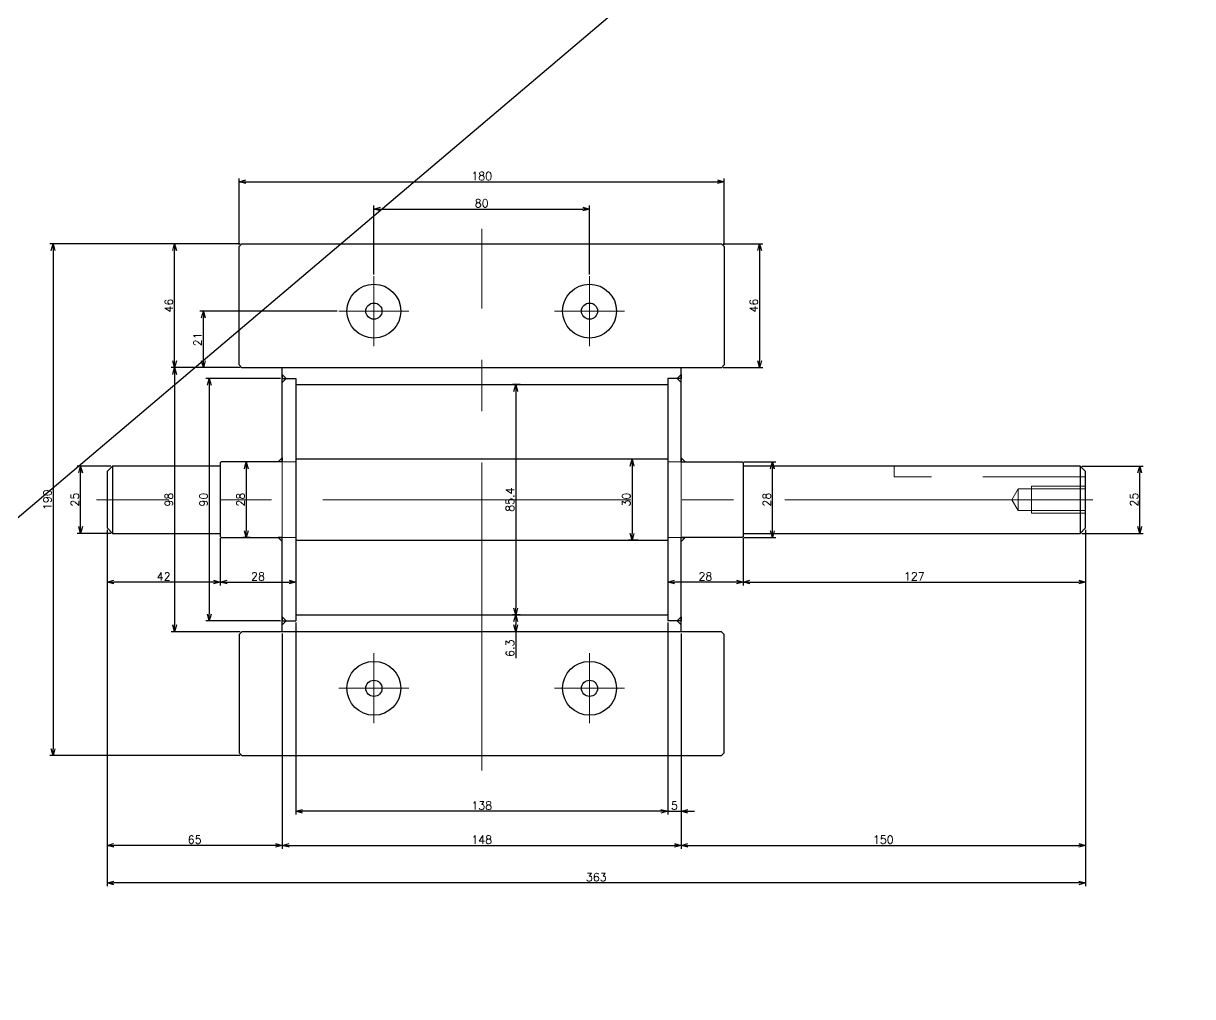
# Model space of a CAD drawing. Header units: millimetres. Extents: x -16130 to 36813, y -8099 to 27484.
# Drawn here: x 20358.9 to 20792.7, y 17127.2 to 17488.4 of the extents above; entities that cross this region are included whole.
import ezdxf

# ---------------------------------------------------------------- set-up
doc = ezdxf.new("R2010")
doc.units = ezdxf.units.MM
doc.header["$LTSCALE"] = 6
doc.header["$PDMODE"] = 99
doc.header["$PDSIZE"] = 1
doc.linetypes.add('CENTER2', pattern=[28.575, 19.05, -3.175, 3.175, -3.175])
doc.linetypes.add('HIDDEN', pattern=[9.525, 6.35, -3.175])
for name, color, linetype, lineweight in [('04_HIDDEN', 2, 'HIDDEN', 13), ('05_CENTER', 4, 'CENTER2', 13), ('08_DIM', 3, 'Continuous', 13)]:
    doc.layers.add(name, color=color, linetype=linetype, lineweight=lineweight)
doc.styles.add('KSS_TXT', font='txt.shx', dxfattribs={"bigfont": 'extfont2.shx'})
doc.dimstyles.new('KSS_DIM', dxfattribs={"dimtxt": 3, "dimasz": 2.5, "dimexe": 1.25, "dimexo": 0.625, "dimtad": 1, "dimdsep": 46, "dimtxsty": 'KSS_TXT', "dimblk": 'OPEN30', "dimcen": 0, "dimazin": 2, "dimtfac": 0.75, "dimtmove": 0, "dimatfit": 3, "dimldrblk": 'OPEN30', "dimfxl": 1, "dimtolj": 1, "dimarcsym": 0})

# ---------------------------------------------------------------- blocks, each defined once
blk = doc.blocks.new('A$C4F9F27B5_1_1_1')
for p, q in [((-144, 14), (-144, 49)), ((4, 14), (4, 49)), ((-144, -49), (-144, -14)), ((4, -49), (4, -14))]:
    blk.add_line(p, q)
at = {"color": 0}
for p, q in [((-144, 45), (-139, 45)), ((-139, 45), (-139, -45)), ((-1, 45), (-1, -45)), ((4, 45), (-1, 45)), ((-139, 42.7), (-1, 42.7)), ((-207, 12.5), (-207, -12.5)), ((152, 12.5), (27, 12.5)), ((154, 10.5), (152, 12.5)), ((152, 12.5), (152, -12.5)), ((154, -10.5), (154, 10.5)), ((27, -12.5), (152, -12.5)), ((152, -12.5), (154, -10.5)), ((-139, -42.7), (-1, -42.7)), ((-144, -45), (-139, -45)), ((4, -45), (-1, -45))]:
    blk.add_line(p, q, dxfattribs=at)
for points in [[(-159, 95), (19, 95), (20, 94), (20, 50), (19, 49), (-159, 49), (-160, 50), (-160, 94)], [(-159, -95), (19, -95), (20, -94), (20, -50), (19, -49), (-159, -49), (-160, -50), (-160, -94)]]:
    blk.add_lwpolyline(points, close=True, dxfattribs=at)
at = {"color": 3}
for points in [[(-144, 45), (-142.5, 45), (-144, 46.5), (-144, 46.5)], [(-144, 45), (-142.5, 45), (-144, 43.5), (-144, 43.5)], [(4, 45), (2.5, 45), (4, 46.5), (4, 46.5)], [(4, 45), (2.5, 45), (4, 43.5), (4, 43.5)], [(-144, 14), (-145.5, 14), (-144, 15.5), (-144, 15.5)], [(4, 14), (5.5, 14), (4, 15.5), (4, 15.5)], [(-144, -14), (-145.5, -14), (-144, -15.5), (-144, -15.5)], [(4, -14), (5.5, -14), (4, -15.5), (4, -15.5)], [(-144, -45), (-142.5, -45), (-144, -43.5), (-144, -43.5)], [(-144, -45), (-142.5, -45), (-144, -46.5), (-144, -46.5)], [(4, -45), (2.5, -45), (4, -43.5), (4, -43.5)], [(4, -45), (2.5, -45), (4, -46.5), (4, -46.5)]]:
    blk.add_lwpolyline(points, close=True, dxfattribs=at)
at = {"color": 0}
for points in [[(-144, 14), (-166.7, 14), (-167, 13.7), (-167, -13.7), (-166.7, -14), (-144, -14)], [(-1, 15), (-139, 15)], [(4, 14), (26.7, 14), (27, 13.7), (27, -13.7), (26.7, -14), (4, -14)], [(-167, 12.5), (-207, 12.5), (-209, 10.5), (-209, -10.5), (-207, -12.5), (-167, -12.5)], [(-139, -15), (-1, -15)]]:
    blk.add_lwpolyline(points, dxfattribs=at)
for centre, radius in [((-110, 70), 10), ((-30, 70), 10), ((-110, 70), 3), ((-30, 70), 3), ((-110, -70), 10), ((-30, -70), 10), ((-110, -70), 3), ((-30, -70), 3)]:
    blk.add_circle(centre, radius, dxfattribs=at)
at = {"layer": '04_HIDDEN'}
for p, q in [((-144, 14), (-144, -14)), ((-144, 14), (-139, 14)), ((4, 14), (-1, 14)), ((4, 14), (4, -14)), ((83, 8.5), (83, 12.5)), ((154, 8.5), (83, 8.5)), ((154, 5), (134, 5)), ((134, -5), (134, 5)), ((129, 4), (126.69, 0)), ((154, 4), (129, 4)), ((129, -4), (129, 4)), ((126.69, 0), (129, -4)), ((154, -4), (129, -4)), ((154, -5), (134, -5)), ((-144, -14), (-139, -14)), ((4, -14), (-1, -14))]:
    blk.add_line(p, q, dxfattribs=at)
at = {"layer": '05_CENTER'}
for p, q in [((-70, -100.5), (-70, 100.49)), ((-110, 57), (-110, 83)), ((-30, 57), (-30, 83)), ((-123, 70), (-97, 70)), ((-17, 70), (-43, 70)), ((156.79, 0), (-212.93, 0)), ((-110, -57), (-110, -83)), ((-30, -57), (-30, -83)), ((-123, -70), (-97, -70)), ((-17, -70), (-43, -70))]:
    blk.add_line(p, q, dxfattribs=at)
blk = doc.blocks.new('_Open30')
at = {"color": 0, "linetype": 'ByBlock', "lineweight": -2}
for p, q in [((-1, 0.27), (0, 0)), ((0, 0), (-1, -0.27)), ((0, 0), (-1, 0))]:
    blk.add_line(p, q, dxfattribs=at)
blk = doc.blocks.new('*D3639')
at = {"layer": '08_DIM', "color": 0, "lineweight": -2, "transparency": 16777216}
for p, q in [((20488.95, 17395.22), (20488.95, 17420.73)), ((20491.45, 17419.48), (20566.45, 17419.48)), ((20568.95, 17395.22), (20568.95, 17420.73))]:
    blk.add_line(p, q, dxfattribs=at)
at = {"layer": 'Defpoints', "color": 0, "transparency": 16777216}
for p in [(20568.95, 17419.48), (20488.95, 17394.6), (20568.95, 17394.6)]:
    blk.add_point(p, dxfattribs=at)
at = {"layer": '08_DIM', "color": 0, "lineweight": -2, "transparency": 16777216, "xscale": 2.5, "yscale": 2.5, "zscale": 2.5, "rotation": 180}
blk.add_blockref('_Open30', (20488.95, 17419.48), dxfattribs=at)
at = {"layer": '08_DIM', "color": 0, "lineweight": -2, "transparency": 16777216, "xscale": 2.5, "yscale": 2.5, "zscale": 2.5}
blk.add_blockref('_Open30', (20568.95, 17419.48), dxfattribs=at)
at = {"layer": '08_DIM', "color": 0, "transparency": 16777216, "insert": (20528.95, 17421.6), "char_height": 3, "attachment_point": 5, "style": 'KSS_TXT'}
blk.add_mtext('\\A1;80', dxfattribs=at)
blk = doc.blocks.new('*D3640')
at = {"layer": '08_DIM', "color": 0, "lineweight": -2, "transparency": 16777216}
for p, q in [((20438.95, 17406.22), (20438.95, 17430.86)), ((20441.45, 17429.61), (20616.45, 17429.61)), ((20618.95, 17406.22), (20618.95, 17430.86))]:
    blk.add_line(p, q, dxfattribs=at)
at = {"layer": 'Defpoints', "color": 0, "transparency": 16777216}
for p in [(20618.95, 17429.61), (20438.95, 17405.6), (20618.95, 17405.6)]:
    blk.add_point(p, dxfattribs=at)
at = {"layer": '08_DIM', "color": 0, "lineweight": -2, "transparency": 16777216, "xscale": 2.5, "yscale": 2.5, "zscale": 2.5, "rotation": 180}
blk.add_blockref('_Open30', (20438.95, 17429.61), dxfattribs=at)
at = {"layer": '08_DIM', "color": 0, "lineweight": -2, "transparency": 16777216, "xscale": 2.5, "yscale": 2.5, "zscale": 2.5}
blk.add_blockref('_Open30', (20618.95, 17429.61), dxfattribs=at)
at = {"layer": '08_DIM', "color": 0, "transparency": 16777216, "insert": (20528.95, 17431.73), "char_height": 3, "attachment_point": 5, "style": 'KSS_TXT'}
blk.add_mtext('\\A1;180', dxfattribs=at)
blk = doc.blocks.new('*D3641')
at = {"layer": '08_DIM', "color": 0, "lineweight": -2, "transparency": 16777216}
for p, q in [((20391.33, 17324.1), (20378.86, 17324.1)), ((20380.11, 17301.6), (20380.11, 17321.6)), ((20391.33, 17299.1), (20378.86, 17299.1))]:
    blk.add_line(p, q, dxfattribs=at)
at = {"layer": 'Defpoints', "color": 0, "transparency": 16777216}
for p in [(20380.11, 17324.1), (20391.95, 17324.1), (20391.95, 17299.1)]:
    blk.add_point(p, dxfattribs=at)
at = {"layer": '08_DIM', "color": 0, "lineweight": -2, "transparency": 16777216, "xscale": 2.5, "yscale": 2.5, "zscale": 2.5}
for p, rotation in [((20380.11, 17324.1), 90), ((20380.11, 17299.1), 270)]:
    blk.add_blockref('_Open30', p, dxfattribs=dict(at, rotation=rotation))
at = {"layer": '08_DIM', "color": 0, "transparency": 16777216, "insert": (20377.99, 17311.6), "char_height": 3, "attachment_point": 5, "rotation": 90, "style": 'KSS_TXT'}
blk.add_mtext('\\A1;25', dxfattribs=at)
blk = doc.blocks.new('*D3642')
at = {"layer": '08_DIM', "color": 0, "lineweight": -2, "transparency": 16777216}
for p, q in [((20439.33, 17360.6), (20413.77, 17360.6)), ((20415.02, 17358.1), (20415.02, 17265.1)), ((20439.33, 17262.6), (20413.77, 17262.6))]:
    blk.add_line(p, q, dxfattribs=at)
at = {"layer": 'Defpoints', "color": 0, "transparency": 16777216}
for p in [(20439.95, 17360.6), (20415.02, 17262.6), (20439.95, 17262.6)]:
    blk.add_point(p, dxfattribs=at)
at = {"layer": '08_DIM', "color": 0, "lineweight": -2, "transparency": 16777216, "xscale": 2.5, "yscale": 2.5, "zscale": 2.5}
for p, rotation in [((20415.02, 17360.6), 90), ((20415.02, 17262.6), 270)]:
    blk.add_blockref('_Open30', p, dxfattribs=dict(at, rotation=rotation))
at = {"layer": '08_DIM', "color": 0, "transparency": 16777216, "insert": (20412.89, 17311.6), "char_height": 3, "attachment_point": 5, "rotation": 90, "style": 'KSS_TXT'}
blk.add_mtext('\\A1;98', dxfattribs=at)
blk = doc.blocks.new('*D3643')
at = {"layer": '08_DIM', "color": 0, "lineweight": -2, "transparency": 16777216}
for p, q in [((20475.33, 17381.6), (20424.42, 17381.6)), ((20425.67, 17363.1), (20425.67, 17379.1)), ((20439.33, 17360.6), (20424.42, 17360.6))]:
    blk.add_line(p, q, dxfattribs=at)
at = {"layer": 'Defpoints', "color": 0, "transparency": 16777216}
for p in [(20425.67, 17381.6), (20475.95, 17381.6), (20439.95, 17360.6)]:
    blk.add_point(p, dxfattribs=at)
at = {"layer": '08_DIM', "color": 0, "lineweight": -2, "transparency": 16777216, "xscale": 2.5, "yscale": 2.5, "zscale": 2.5}
for p, rotation in [((20425.67, 17381.6), 90), ((20425.67, 17360.6), 270)]:
    blk.add_blockref('_Open30', p, dxfattribs=dict(at, rotation=rotation))
at = {"layer": '08_DIM', "color": 0, "transparency": 16777216, "insert": (20423.54, 17371.1), "char_height": 3, "attachment_point": 5, "rotation": 90, "style": 'KSS_TXT'}
blk.add_mtext('\\A1;21', dxfattribs=at)
blk = doc.blocks.new('*D3644')
at = {"layer": '08_DIM', "color": 0, "lineweight": -2, "transparency": 16777216}
for p, q in [((20439.33, 17406.6), (20413.77, 17406.6)), ((20415.02, 17363.1), (20415.02, 17404.1)), ((20439.33, 17360.6), (20413.77, 17360.6))]:
    blk.add_line(p, q, dxfattribs=at)
at = {"layer": 'Defpoints', "color": 0, "transparency": 16777216}
for p in [(20415.02, 17406.6), (20439.95, 17406.6), (20439.95, 17360.6)]:
    blk.add_point(p, dxfattribs=at)
at = {"layer": '08_DIM', "color": 0, "lineweight": -2, "transparency": 16777216, "xscale": 2.5, "yscale": 2.5, "zscale": 2.5}
for p, rotation in [((20415.02, 17406.6), 90), ((20415.02, 17360.6), 270)]:
    blk.add_blockref('_Open30', p, dxfattribs=dict(at, rotation=rotation))
at = {"layer": '08_DIM', "color": 0, "transparency": 16777216, "insert": (20412.89, 17383.6), "char_height": 3, "attachment_point": 5, "rotation": 90, "style": 'KSS_TXT'}
blk.add_mtext('\\A1;46', dxfattribs=at)
blk = doc.blocks.new('*D3645')
at = {"layer": '08_DIM', "color": 0, "lineweight": -2, "transparency": 16777216}
for p, q in [((20439.33, 17406.6), (20368.69, 17406.6)), ((20369.94, 17404.1), (20369.94, 17219.1)), ((20439.33, 17216.6), (20368.69, 17216.6))]:
    blk.add_line(p, q, dxfattribs=at)
at = {"layer": 'Defpoints', "color": 0, "transparency": 16777216}
for p in [(20439.95, 17406.6), (20369.94, 17216.6), (20439.95, 17216.6)]:
    blk.add_point(p, dxfattribs=at)
at = {"layer": '08_DIM', "color": 0, "lineweight": -2, "transparency": 16777216, "xscale": 2.5, "yscale": 2.5, "zscale": 2.5}
for p, rotation in [((20369.94, 17406.6), 90), ((20369.94, 17216.6), 270)]:
    blk.add_blockref('_Open30', p, dxfattribs=dict(at, rotation=rotation))
at = {"layer": '08_DIM', "color": 0, "transparency": 16777216, "insert": (20367.81, 17311.6), "char_height": 3, "attachment_point": 5, "rotation": 90, "style": 'KSS_TXT'}
blk.add_mtext('\\A1;190', dxfattribs=at)
blk = doc.blocks.new('*D3646')
at = {"layer": '08_DIM', "color": 0, "lineweight": -2, "transparency": 16777216}
for p, q in [((20586.98, 17326.6), (20583.47, 17326.6)), ((20584.72, 17324.1), (20584.72, 17299.1)), ((20586.98, 17296.6), (20583.47, 17296.6))]:
    blk.add_line(p, q, dxfattribs=at)
at = {"layer": 'Defpoints', "color": 0, "transparency": 16777216}
for p in [(20587.61, 17326.6), (20584.72, 17296.6), (20587.61, 17296.6)]:
    blk.add_point(p, dxfattribs=at)
at = {"layer": '08_DIM', "color": 0, "lineweight": -2, "transparency": 16777216, "xscale": 2.5, "yscale": 2.5, "zscale": 2.5}
for p, rotation in [((20584.72, 17326.6), 90), ((20584.72, 17296.6), 270)]:
    blk.add_blockref('_Open30', p, dxfattribs=dict(at, rotation=rotation))
at = {"layer": '08_DIM', "color": 0, "transparency": 16777216, "insert": (20582.6, 17311.6), "char_height": 3, "attachment_point": 5, "rotation": 90, "style": 'KSS_TXT'}
blk.add_mtext('\\A1;30', dxfattribs=at)
blk = doc.blocks.new('*D3647')
at = {"layer": '08_DIM', "color": 0, "lineweight": -2, "transparency": 16777216}
for p, q in [((20543.28, 17354.3), (20540.33, 17354.3)), ((20541.58, 17351.8), (20541.58, 17271.4)), ((20543.28, 17268.9), (20540.33, 17268.9))]:
    blk.add_line(p, q, dxfattribs=at)
at = {"layer": 'Defpoints', "color": 0, "transparency": 16777216}
for p in [(20543.9, 17354.3), (20541.58, 17268.9), (20543.9, 17268.9)]:
    blk.add_point(p, dxfattribs=at)
at = {"layer": '08_DIM', "color": 0, "lineweight": -2, "transparency": 16777216, "xscale": 2.5, "yscale": 2.5, "zscale": 2.5}
for p, rotation in [((20541.58, 17354.3), 90), ((20541.58, 17268.9), 270)]:
    blk.add_blockref('_Open30', p, dxfattribs=dict(at, rotation=rotation))
at = {"layer": '08_DIM', "color": 0, "transparency": 16777216, "insert": (20539.45, 17311.6), "char_height": 3, "attachment_point": 5, "rotation": 90, "style": 'KSS_TXT'}
blk.add_mtext('\\A1;85.4', dxfattribs=at)
blk = doc.blocks.new('*D3648')
at = {"layer": '08_DIM', "color": 0, "lineweight": -2, "transparency": 16777216}
for p, q in [((20454.33, 17356.6), (20426.62, 17356.6)), ((20427.87, 17354.1), (20427.87, 17269.1)), ((20454.33, 17266.6), (20426.62, 17266.6))]:
    blk.add_line(p, q, dxfattribs=at)
at = {"layer": 'Defpoints', "color": 0, "transparency": 16777216}
for p in [(20454.95, 17356.6), (20427.87, 17266.6), (20454.95, 17266.6)]:
    blk.add_point(p, dxfattribs=at)
at = {"layer": '08_DIM', "color": 0, "lineweight": -2, "transparency": 16777216, "xscale": 2.5, "yscale": 2.5, "zscale": 2.5}
for p, rotation in [((20427.87, 17356.6), 90), ((20427.87, 17266.6), 270)]:
    blk.add_blockref('_Open30', p, dxfattribs=dict(at, rotation=rotation))
at = {"layer": '08_DIM', "color": 0, "transparency": 16777216, "insert": (20425.75, 17311.6), "char_height": 3, "attachment_point": 5, "rotation": 90, "style": 'KSS_TXT'}
blk.add_mtext('\\A1;90', dxfattribs=at)
blk = doc.blocks.new('*D3649')
at = {"layer": '08_DIM', "color": 0, "lineweight": -2, "transparency": 16777216}
for p, q in [((20602.95, 17261.97), (20602.95, 17182.04)), ((20454.95, 17260.97), (20454.95, 17182.04)), ((20457.45, 17183.29), (20600.45, 17183.29))]:
    blk.add_line(p, q, dxfattribs=at)
at = {"layer": 'Defpoints', "color": 0, "transparency": 16777216}
for p in [(20602.95, 17262.6), (20454.95, 17261.6), (20602.95, 17183.29)]:
    blk.add_point(p, dxfattribs=at)
at = {"layer": '08_DIM', "color": 0, "lineweight": -2, "transparency": 16777216, "xscale": 2.5, "yscale": 2.5, "zscale": 2.5, "rotation": 180}
blk.add_blockref('_Open30', (20454.95, 17183.29), dxfattribs=at)
at = {"layer": '08_DIM', "color": 0, "lineweight": -2, "transparency": 16777216, "xscale": 2.5, "yscale": 2.5, "zscale": 2.5}
blk.add_blockref('_Open30', (20602.95, 17183.29), dxfattribs=at)
at = {"layer": '08_DIM', "color": 0, "transparency": 16777216, "insert": (20528.95, 17185.42), "char_height": 3, "attachment_point": 5, "style": 'KSS_TXT'}
blk.add_mtext('\\A1;148', dxfattribs=at)
blk = doc.blocks.new('*D3650')
at = {"layer": '08_DIM', "color": 0, "lineweight": -2, "transparency": 16777216}
for p, q in [((20597.95, 17265.97), (20597.95, 17194.7)), ((20602.95, 17261.97), (20602.95, 17194.7)), ((20595.45, 17195.95), (20592.95, 17195.95)), ((20597.95, 17195.95), (20602.95, 17195.95)), ((20605.45, 17195.95), (20607.95, 17195.95))]:
    blk.add_line(p, q, dxfattribs=at)
at = {"layer": 'Defpoints', "color": 0, "transparency": 16777216}
for p in [(20597.95, 17266.6), (20602.95, 17262.6), (20602.95, 17195.95)]:
    blk.add_point(p, dxfattribs=at)
at = {"layer": '08_DIM', "color": 0, "lineweight": -2, "transparency": 16777216, "xscale": 2.5, "yscale": 2.5, "zscale": 2.5}
blk.add_blockref('_Open30', (20597.95, 17195.95), dxfattribs=at)
at = {"layer": '08_DIM', "color": 0, "lineweight": -2, "transparency": 16777216, "xscale": 2.5, "yscale": 2.5, "zscale": 2.5, "rotation": 180}
blk.add_blockref('_Open30', (20602.95, 17195.95), dxfattribs=at)
at = {"layer": '08_DIM', "color": 0, "transparency": 16777216, "insert": (20600.45, 17198.08), "char_height": 3, "attachment_point": 5, "style": 'KSS_TXT'}
blk.add_mtext('\\A1;5', dxfattribs=at)
blk = doc.blocks.new('*D3651')
at = {"layer": '08_DIM', "color": 0, "lineweight": -2, "transparency": 16777216}
for p, q in [((20459.95, 17265.97), (20459.95, 17194.7)), ((20597.95, 17265.97), (20597.95, 17194.7)), ((20595.45, 17195.95), (20462.45, 17195.95))]:
    blk.add_line(p, q, dxfattribs=at)
at = {"layer": 'Defpoints', "color": 0, "transparency": 16777216}
for p in [(20459.95, 17266.6), (20597.95, 17266.6), (20459.95, 17195.95)]:
    blk.add_point(p, dxfattribs=at)
at = {"layer": '08_DIM', "color": 0, "lineweight": -2, "transparency": 16777216, "xscale": 2.5, "yscale": 2.5, "zscale": 2.5, "rotation": 180}
blk.add_blockref('_Open30', (20459.95, 17195.95), dxfattribs=at)
at = {"layer": '08_DIM', "color": 0, "lineweight": -2, "transparency": 16777216, "xscale": 2.5, "yscale": 2.5, "zscale": 2.5}
blk.add_blockref('_Open30', (20597.95, 17195.95), dxfattribs=at)
at = {"layer": '08_DIM', "color": 0, "transparency": 16777216, "insert": (20528.95, 17198.08), "char_height": 3, "attachment_point": 5, "style": 'KSS_TXT'}
blk.add_mtext('\\A1;138', dxfattribs=at)
blk = doc.blocks.new('*D3652')
at = {"layer": '08_DIM', "color": 0, "lineweight": -2, "transparency": 16777216}
for p, q in [((20389.95, 17300.47), (20389.95, 17182.04)), ((20454.95, 17261.97), (20454.95, 17182.04)), ((20452.45, 17183.29), (20392.45, 17183.29))]:
    blk.add_line(p, q, dxfattribs=at)
at = {"layer": 'Defpoints', "color": 0, "transparency": 16777216}
for p in [(20389.95, 17301.1), (20454.95, 17262.6), (20389.95, 17183.29)]:
    blk.add_point(p, dxfattribs=at)
at = {"layer": '08_DIM', "color": 0, "lineweight": -2, "transparency": 16777216, "xscale": 2.5, "yscale": 2.5, "zscale": 2.5, "rotation": 180}
blk.add_blockref('_Open30', (20389.95, 17183.29), dxfattribs=at)
at = {"layer": '08_DIM', "color": 0, "lineweight": -2, "transparency": 16777216, "xscale": 2.5, "yscale": 2.5, "zscale": 2.5}
blk.add_blockref('_Open30', (20454.95, 17183.29), dxfattribs=at)
at = {"layer": '08_DIM', "color": 0, "transparency": 16777216, "insert": (20422.45, 17185.42), "char_height": 3, "attachment_point": 5, "style": 'KSS_TXT'}
blk.add_mtext('\\A1;65', dxfattribs=at)
blk = doc.blocks.new('*D3653')
at = {"layer": '08_DIM', "color": 0, "lineweight": -2, "transparency": 16777216}
for p, q in [((20752.95, 17300.47), (20752.95, 17182.04)), ((20602.95, 17261.97), (20602.95, 17182.04)), ((20605.45, 17183.29), (20750.45, 17183.29))]:
    blk.add_line(p, q, dxfattribs=at)
at = {"layer": 'Defpoints', "color": 0, "transparency": 16777216}
for p in [(20752.95, 17301.1), (20602.95, 17262.6), (20752.95, 17183.29)]:
    blk.add_point(p, dxfattribs=at)
at = {"layer": '08_DIM', "color": 0, "lineweight": -2, "transparency": 16777216, "xscale": 2.5, "yscale": 2.5, "zscale": 2.5, "rotation": 180}
blk.add_blockref('_Open30', (20602.95, 17183.29), dxfattribs=at)
at = {"layer": '08_DIM', "color": 0, "lineweight": -2, "transparency": 16777216, "xscale": 2.5, "yscale": 2.5, "zscale": 2.5}
blk.add_blockref('_Open30', (20752.95, 17183.29), dxfattribs=at)
at = {"layer": '08_DIM', "color": 0, "transparency": 16777216, "insert": (20677.95, 17185.42), "char_height": 3, "attachment_point": 5, "style": 'KSS_TXT'}
blk.add_mtext('\\A1;150', dxfattribs=at)
blk = doc.blocks.new('*D3654')
at = {"layer": '08_DIM', "color": 0, "lineweight": -2, "transparency": 16777216}
for p, q in [((20389.95, 17300.47), (20389.95, 17168.13)), ((20752.95, 17300.47), (20752.95, 17168.13)), ((20750.45, 17169.38), (20392.45, 17169.38))]:
    blk.add_line(p, q, dxfattribs=at)
at = {"layer": 'Defpoints', "color": 0, "transparency": 16777216}
for p in [(20389.95, 17301.1), (20752.95, 17301.1), (20389.95, 17169.38)]:
    blk.add_point(p, dxfattribs=at)
at = {"layer": '08_DIM', "color": 0, "lineweight": -2, "transparency": 16777216, "xscale": 2.5, "yscale": 2.5, "zscale": 2.5, "rotation": 180}
blk.add_blockref('_Open30', (20389.95, 17169.38), dxfattribs=at)
at = {"layer": '08_DIM', "color": 0, "lineweight": -2, "transparency": 16777216, "xscale": 2.5, "yscale": 2.5, "zscale": 2.5}
blk.add_blockref('_Open30', (20752.95, 17169.38), dxfattribs=at)
at = {"layer": '08_DIM', "color": 0, "transparency": 16777216, "insert": (20571.45, 17171.5), "char_height": 3, "attachment_point": 5, "style": 'KSS_TXT'}
blk.add_mtext('\\A1;363', dxfattribs=at)
blk = doc.blocks.new('*D3655')
at = {"layer": '08_DIM', "color": 0, "lineweight": -2, "transparency": 16777216}
for p, q in [((20751.58, 17324.1), (20774.38, 17324.1)), ((20773.13, 17301.6), (20773.13, 17321.6)), ((20751.58, 17299.1), (20774.38, 17299.1))]:
    blk.add_line(p, q, dxfattribs=at)
at = {"layer": 'Defpoints', "color": 0, "transparency": 16777216}
for p in [(20750.95, 17324.1), (20773.13, 17324.1), (20750.95, 17299.1)]:
    blk.add_point(p, dxfattribs=at)
at = {"layer": '08_DIM', "color": 0, "lineweight": -2, "transparency": 16777216, "xscale": 2.5, "yscale": 2.5, "zscale": 2.5}
for p, rotation in [((20773.13, 17324.1), 90), ((20773.13, 17299.1), 270)]:
    blk.add_blockref('_Open30', p, dxfattribs=dict(at, rotation=rotation))
at = {"layer": '08_DIM', "color": 0, "transparency": 16777216, "insert": (20771.01, 17311.6), "char_height": 3, "attachment_point": 5, "rotation": 90, "style": 'KSS_TXT'}
blk.add_mtext('\\A1;25', dxfattribs=at)
blk = doc.blocks.new('*D3656')
at = {"layer": '08_DIM', "color": 0, "lineweight": -2, "transparency": 16777216}
for p, q in [((20543.28, 17268.9), (20540.33, 17268.9)), ((20541.58, 17266.4), (20541.58, 17265.1)), ((20543.28, 17262.6), (20540.33, 17262.6)), ((20541.58, 17262.6), (20541.58, 17252.83))]:
    blk.add_line(p, q, dxfattribs=at)
at = {"layer": 'Defpoints', "color": 0, "transparency": 16777216}
for p in [(20543.9, 17268.9), (20541.58, 17262.6), (20543.9, 17262.6)]:
    blk.add_point(p, dxfattribs=at)
at = {"layer": '08_DIM', "color": 0, "lineweight": -2, "transparency": 16777216, "xscale": 2.5, "yscale": 2.5, "zscale": 2.5}
for p, rotation in [((20541.58, 17268.9), 90), ((20541.58, 17262.6), 270)]:
    blk.add_blockref('_Open30', p, dxfattribs=dict(at, rotation=rotation))
at = {"layer": '08_DIM', "color": 0, "transparency": 16777216, "insert": (20539.45, 17256.46), "char_height": 3, "attachment_point": 5, "rotation": 90, "style": 'KSS_TXT'}
blk.add_mtext('\\A1;6.3', dxfattribs=at)
blk = doc.blocks.new('*D3657')
at = {"layer": '08_DIM', "color": 0, "lineweight": -2, "transparency": 16777216}
for p, q in [((20618.58, 17406.6), (20633.28, 17406.6)), ((20632.03, 17404.1), (20632.03, 17363.1)), ((20618.58, 17360.6), (20633.28, 17360.6))]:
    blk.add_line(p, q, dxfattribs=at)
at = {"layer": 'Defpoints', "color": 0, "transparency": 16777216}
for p in [(20617.95, 17406.6), (20617.95, 17360.6), (20632.03, 17360.6)]:
    blk.add_point(p, dxfattribs=at)
at = {"layer": '08_DIM', "color": 0, "lineweight": -2, "transparency": 16777216, "xscale": 2.5, "yscale": 2.5, "zscale": 2.5}
for p, rotation in [((20632.03, 17406.6), 90), ((20632.03, 17360.6), 270)]:
    blk.add_blockref('_Open30', p, dxfattribs=dict(at, rotation=rotation))
at = {"layer": '08_DIM', "color": 0, "transparency": 16777216, "insert": (20629.91, 17383.6), "char_height": 3, "attachment_point": 5, "rotation": 90, "style": 'KSS_TXT'}
blk.add_mtext('\\A1;46', dxfattribs=at)
blk = doc.blocks.new('*D4069')
at = {"layer": '08_DIM', "color": 0, "lineweight": -2, "transparency": 16777216}
for p, q in [((20626.28, 17325.6), (20638.08, 17325.6)), ((20636.83, 17300.1), (20636.83, 17323.1)), ((20626.28, 17297.6), (20638.08, 17297.6))]:
    blk.add_line(p, q, dxfattribs=at)
at = {"layer": 'Defpoints', "color": 0, "transparency": 16777216}
for p in [(20625.65, 17325.6), (20636.83, 17325.6), (20625.65, 17297.6)]:
    blk.add_point(p, dxfattribs=at)
at = {"layer": '08_DIM', "color": 0, "lineweight": -2, "transparency": 16777216, "xscale": 2.5, "yscale": 2.5, "zscale": 2.5}
for p, rotation in [((20636.83, 17325.6), 90), ((20636.83, 17297.6), 270)]:
    blk.add_blockref('_Open30', p, dxfattribs=dict(at, rotation=rotation))
at = {"layer": '08_DIM', "color": 0, "transparency": 16777216, "insert": (20634.7, 17311.6), "char_height": 3, "attachment_point": 5, "rotation": 90, "style": 'KSS_TXT'}
blk.add_mtext('\\A1;28', dxfattribs=at)
blk = doc.blocks.new('*D4070')
at = {"layer": '08_DIM', "color": 0, "lineweight": -2, "transparency": 16777216}
for p, q in [((20442.98, 17325.6), (20440.35, 17325.6)), ((20441.6, 17323.1), (20441.6, 17300.1)), ((20442.98, 17297.6), (20440.35, 17297.6))]:
    blk.add_line(p, q, dxfattribs=at)
at = {"layer": 'Defpoints', "color": 0, "transparency": 16777216}
for p in [(20443.6, 17325.6), (20441.6, 17297.6), (20443.6, 17297.6)]:
    blk.add_point(p, dxfattribs=at)
at = {"layer": '08_DIM', "color": 0, "lineweight": -2, "transparency": 16777216, "xscale": 2.5, "yscale": 2.5, "zscale": 2.5}
for p, rotation in [((20441.6, 17325.6), 90), ((20441.6, 17297.6), 270)]:
    blk.add_blockref('_Open30', p, dxfattribs=dict(at, rotation=rotation))
at = {"layer": '08_DIM', "color": 0, "transparency": 16777216, "insert": (20439.48, 17311.6), "char_height": 3, "attachment_point": 5, "rotation": 90, "style": 'KSS_TXT'}
blk.add_mtext('\\A1;28', dxfattribs=at)
blk = doc.blocks.new('*D4071')
at = {"layer": '08_DIM', "color": 0, "lineweight": -2, "transparency": 16777216}
for p, q in [((20389.95, 17300.47), (20389.95, 17279.75)), ((20431.95, 17297.27), (20431.95, 17279.75)), ((20429.45, 17281), (20392.45, 17281))]:
    blk.add_line(p, q, dxfattribs=at)
at = {"layer": 'Defpoints', "color": 0, "transparency": 16777216}
for p in [(20389.95, 17301.1), (20431.95, 17297.9), (20389.95, 17281)]:
    blk.add_point(p, dxfattribs=at)
at = {"layer": '08_DIM', "color": 0, "lineweight": -2, "transparency": 16777216, "xscale": 2.5, "yscale": 2.5, "zscale": 2.5, "rotation": 180}
blk.add_blockref('_Open30', (20389.95, 17281), dxfattribs=at)
at = {"layer": '08_DIM', "color": 0, "lineweight": -2, "transparency": 16777216, "xscale": 2.5, "yscale": 2.5, "zscale": 2.5}
blk.add_blockref('_Open30', (20431.95, 17281), dxfattribs=at)
at = {"layer": '08_DIM', "color": 0, "transparency": 16777216, "insert": (20410.95, 17283.12), "char_height": 3, "attachment_point": 5, "style": 'KSS_TXT'}
blk.add_mtext('\\A1;42', dxfattribs=at)
blk = doc.blocks.new('*D4072')
at = {"layer": '08_DIM', "color": 0, "lineweight": -2, "transparency": 16777216}
for p, q in [((20431.95, 17297.27), (20431.95, 17279.75)), ((20459.95, 17297.27), (20459.95, 17279.75)), ((20434.45, 17281), (20457.45, 17281))]:
    blk.add_line(p, q, dxfattribs=at)
at = {"layer": 'Defpoints', "color": 0, "transparency": 16777216}
for p in [(20431.95, 17297.9), (20459.95, 17297.9), (20459.95, 17281)]:
    blk.add_point(p, dxfattribs=at)
at = {"layer": '08_DIM', "color": 0, "lineweight": -2, "transparency": 16777216, "xscale": 2.5, "yscale": 2.5, "zscale": 2.5, "rotation": 180}
blk.add_blockref('_Open30', (20431.95, 17281), dxfattribs=at)
at = {"layer": '08_DIM', "color": 0, "lineweight": -2, "transparency": 16777216, "xscale": 2.5, "yscale": 2.5, "zscale": 2.5}
blk.add_blockref('_Open30', (20459.95, 17281), dxfattribs=at)
at = {"layer": '08_DIM', "color": 0, "transparency": 16777216, "insert": (20445.95, 17283.12), "char_height": 3, "attachment_point": 5, "style": 'KSS_TXT'}
blk.add_mtext('\\A1;28', dxfattribs=at)
blk = doc.blocks.new('*D4073')
at = {"layer": '08_DIM', "color": 0, "lineweight": -2, "transparency": 16777216}
for p, q in [((20625.95, 17297.27), (20625.95, 17279.75)), ((20752.95, 17300.47), (20752.95, 17279.75)), ((20628.45, 17281), (20750.45, 17281))]:
    blk.add_line(p, q, dxfattribs=at)
at = {"layer": 'Defpoints', "color": 0, "transparency": 16777216}
for p in [(20752.95, 17301.1), (20625.95, 17297.9), (20752.95, 17281)]:
    blk.add_point(p, dxfattribs=at)
at = {"layer": '08_DIM', "color": 0, "lineweight": -2, "transparency": 16777216, "xscale": 2.5, "yscale": 2.5, "zscale": 2.5, "rotation": 180}
blk.add_blockref('_Open30', (20625.95, 17281), dxfattribs=at)
at = {"layer": '08_DIM', "color": 0, "lineweight": -2, "transparency": 16777216, "xscale": 2.5, "yscale": 2.5, "zscale": 2.5}
blk.add_blockref('_Open30', (20752.95, 17281), dxfattribs=at)
at = {"layer": '08_DIM', "color": 0, "transparency": 16777216, "insert": (20689.45, 17283.12), "char_height": 3, "attachment_point": 5, "style": 'KSS_TXT'}
blk.add_mtext('\\A1;127', dxfattribs=at)
blk = doc.blocks.new('*D4074')
at = {"layer": '08_DIM', "color": 0, "lineweight": -2, "transparency": 16777216}
for p, q in [((20597.95, 17297.27), (20597.95, 17279.75)), ((20625.95, 17297.27), (20625.95, 17279.75)), ((20623.45, 17281), (20600.45, 17281))]:
    blk.add_line(p, q, dxfattribs=at)
at = {"layer": 'Defpoints', "color": 0, "transparency": 16777216}
for p in [(20597.95, 17297.9), (20625.95, 17297.9), (20597.95, 17281)]:
    blk.add_point(p, dxfattribs=at)
at = {"layer": '08_DIM', "color": 0, "lineweight": -2, "transparency": 16777216, "xscale": 2.5, "yscale": 2.5, "zscale": 2.5, "rotation": 180}
blk.add_blockref('_Open30', (20597.95, 17281), dxfattribs=at)
at = {"layer": '08_DIM', "color": 0, "lineweight": -2, "transparency": 16777216, "xscale": 2.5, "yscale": 2.5, "zscale": 2.5}
blk.add_blockref('_Open30', (20625.95, 17281), dxfattribs=at)
at = {"layer": '08_DIM', "color": 0, "transparency": 16777216, "insert": (20611.95, 17283.12), "char_height": 3, "attachment_point": 5, "style": 'KSS_TXT'}
blk.add_mtext('\\A1;28', dxfattribs=at)

msp = doc.modelspace()

# ---------------------------------------------------------------- linework, layer by layer
at = {"color": 2}
msp.add_line((20862.31267, 17733.54326), (20147.23592, 17127.16611), dxfattribs=at)

# ---------------------------------------------------------------- block references
msp.add_blockref('A$C4F9F27B5_1_1_1', (20598.95299, 17311.59785))

# ---------------------------------------------------------------- dimensions: what is measured, and where the dimension line sits
at = {"layer": '08_DIM'}
for base, p1, p2, picture, middle in [((20618.95299, 17429.60849), (20438.95299, 17405.59734), (20618.95299, 17405.59734), '*D3640', (20528.95299, 17431.73349)), ((20568.95299, 17419.47583), (20488.95299, 17394.59734), (20568.95299, 17394.59734), '*D3639', (20528.95299, 17421.60083)), ((20389.95299, 17280.99603), (20431.95299, 17297.89734), (20389.95299, 17301.09734), '*D4071', (20410.95299, 17283.12103)), ((20459.95299, 17280.99603), (20431.95299, 17297.89734), (20459.95299, 17297.89734), '*D4072', (20445.95299, 17283.12103)), ((20459.95299, 17195.95495), (20597.95299, 17266.59734), (20459.95299, 17266.59734), '*D3651', (20528.95299, 17198.07995)), ((20602.95299, 17195.95495), (20597.95299, 17266.59734), (20602.95299, 17262.59734), '*D3650', (20600.45299, 17198.08203)), ((20602.95299, 17183.29111), (20454.95299, 17261.59734), (20602.95299, 17262.59734), '*D3649', (20528.95299, 17185.41611))]:
    dim = msp.add_linear_dim(base=base, p1=p1, p2=p2, dimstyle='KSS_DIM', dxfattribs=at)
    dim.commit()
    dim.dimension.update_dxf_attribs({"geometry": picture, "text_midpoint": middle})
for base, p1, p2, angle, picture, middle in [((20369.93922, 17216.59734), (20439.95299, 17406.59734), (20439.95299, 17216.59734), 90, '*D3645', (20367.81422, 17311.59734)), ((20415.01876, 17406.59734), (20439.95299, 17360.59734), (20439.95299, 17406.59734), 90, '*D3644', (20412.89376, 17383.59734)), ((20632.03299, 17360.59734), (20617.95299, 17406.59734), (20617.95299, 17360.59734), 90, '*D3657', (20629.90799, 17383.59734)), ((20425.6686, 17381.59734), (20439.95299, 17360.59734), (20475.95299, 17381.59734), 90, '*D3643', (20423.5436, 17371.09734)), ((20415.01876, 17262.59734), (20439.95299, 17360.59734), (20439.95299, 17262.59734), 90, '*D3642', (20412.89376, 17311.59734)), ((20427.87122, 17266.59734), (20454.95299, 17356.59734), (20454.95299, 17266.59734), 90, '*D3648', (20425.74622, 17311.59734)), ((20541.57522, 17268.89734), (20543.90162, 17354.29734), (20543.90162, 17268.89734), 90, '*D3647', (20539.44814, 17311.59734)), ((20380.11394, 17324.09734), (20391.95299, 17299.09734), (20391.95299, 17324.09734), 90, '*D3641', (20377.98686, 17311.59734)), ((20441.60086, 17297.59734), (20443.60299, 17325.59734), (20443.60299, 17297.59734), 90, '*D4070', (20439.47586, 17311.59734)), ((20584.72212, 17296.59734), (20587.60924, 17326.59734), (20587.60924, 17296.59734), 90, '*D3646', (20582.59712, 17311.59734)), ((20636.82624, 17325.59734), (20625.65299, 17297.59734), (20625.65299, 17325.59734), 90, '*D4069', (20634.70124, 17311.59734)), ((20773.13266, 17324.09734), (20750.95299, 17299.09734), (20750.95299, 17324.09734), 90, '*D3655', (20771.00557, 17311.59734)), ((20389.95299, 17183.29111), (20454.95299, 17262.59734), (20389.95299, 17301.09734), 180, '*D3652', (20422.45299, 17185.4182)), ((20389.95299, 17169.37956), (20752.95299, 17301.09734), (20389.95299, 17301.09734), 180, '*D3654', (20571.45299, 17171.50456)), ((20752.95299, 17183.29111), (20602.95299, 17262.59734), (20752.95299, 17301.09734), 180, '*D3653', (20677.95299, 17185.4182)), ((20752.95299, 17280.99603), (20625.95299, 17297.89734), (20752.95299, 17301.09734), 180, '*D4073', (20689.45299, 17283.12103)), ((20597.95299, 17280.99603), (20625.95299, 17297.89734), (20597.95299, 17297.89734), 180, '*D4074', (20611.95299, 17283.12103)), ((20541.57522, 17262.59734), (20543.90162, 17268.89734), (20543.90162, 17262.59734), 90, '*D3656', (20539.45022, 17256.46193))]:
    dim = msp.add_linear_dim(base=base, p1=p1, p2=p2, angle=angle, dimstyle='KSS_DIM', dxfattribs=at)
    dim.commit()
    dim.dimension.update_dxf_attribs({"geometry": picture, "text_midpoint": middle})

doc.saveas('drawing.dxf')
